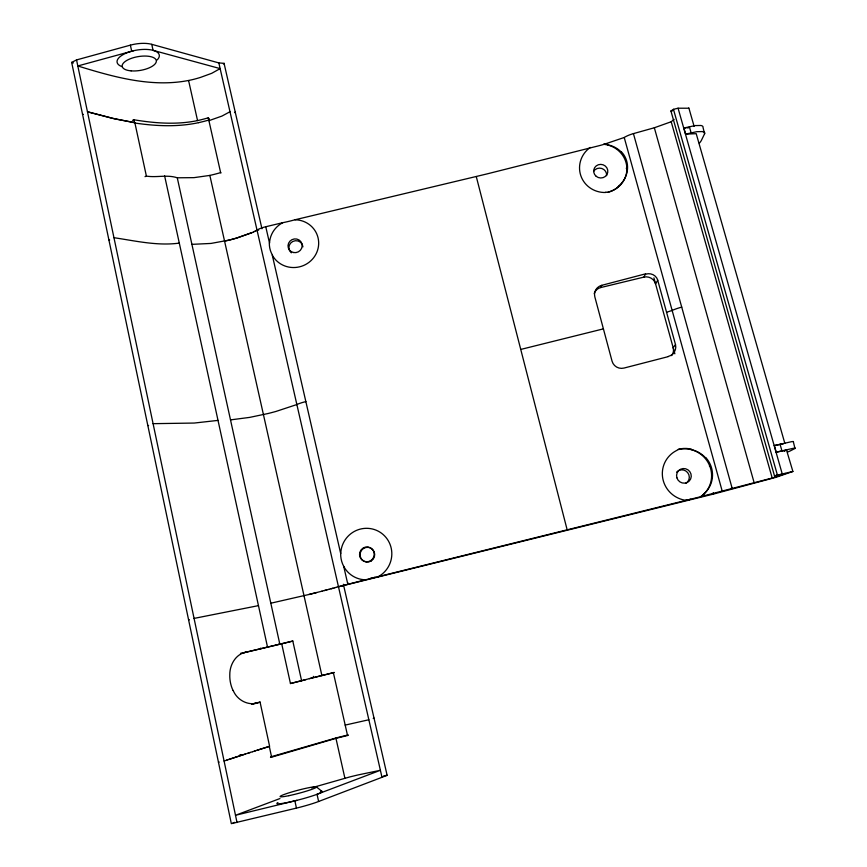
<?xml version="1.0" encoding="UTF-8"?>
<svg xmlns="http://www.w3.org/2000/svg" width="867" height="867" viewBox="0 0 867 867"><rect width="100%" height="100%" fill="white"/><g stroke="black" fill="none" stroke-linecap="round" stroke-linejoin="round"><path stroke-width="1.3" d="M253.652 231.944L257.022 230.113A12.615 3.566 -12.2 0 1 265.757 226.742L282.75 222.689A51.359 15.183 -12.4 0 0 295.04 219.763L487.037 173.909L595.152 146.686A53.429 15.584 -16.4 0 0 604.039 144.334L624.229 137.485A12.756 3.566 -16.7 0 1 633.43 133.616L654.336 127.763L671.199 121.748L674.082 119.408M699.322 143.185A48.975 13.048 -16.7 0 0 701.479 140.205L704.752 133.442A14.696 3.923 -17.1 0 0 702.606 131.567M600.831 287.519L601.72 285.33L645.59 273.831L643.878 277.115L600.831 287.519A9.58 9.309 16.7 0 0 594.198 293.49M688.691 108.223L678.07 108.212L673.453 109.318L670.928 111.009L774.491 475.842L785.48 473.48L772.204 478.031L700.861 496.607L703.766 494.288M645.698 274.178A9.678 9.255 -17.7 0 1 657.76 280.16L655.582 283.91A9.591 9.277 19.6 0 0 643.878 277.115M657.695 280.182L675.501 344.622L673.171 347.667A9.689 9.407 26.2 0 1 671.697 355.633M619.081 186.037L618.019 186.958M229.993 111.724L221.985 116.059L208.914 120.676M626.245 168.252L626.982 167.808M794.963 448.488L795.223 448.337A15.281 0.845 -14.6 0 0 793.522 448.25L776.236 452.184L774.35 445.573L791.636 441.661A15.27 0.91 -14.6 0 1 793.348 441.791L794.963 448.488L790.498 450.786A50.893 2.796 -14.5 0 1 787.724 452M254.985 231.283L256.112 230.676M784.397 451.273L785.036 450.938M786.542 450.146L792.893 471.475L776.095 477.294L713.563 494.038L336.125 587.371M343.375 584.271L387.126 775.347L318.623 801.487A23.431 2.167 -14.9 0 1 296.449 808.109L231.337 823.65L71.658 62.391L76.545 59.921L130.375 45.149A21.393 8.789 -9.5 0 1 151.747 44.325L218.842 62.912L224.065 63.345L261.953 228.769M253.565 231.998L236.81 238.002A65.925 19.291 -11.5 0 1 229.311 240.061L210.995 243.432L191.91 244.353M251.994 232.703L236.724 238.035A66.098 19.345 -11.5 0 1 229.289 240.061L224.586 241.199M232.963 823L234.589 822.36M279.943 798.55L235.499 815.283L294.867 800.837L296.449 808.109M224.087 761.042L227.013 760.066M218.462 762.266L219.199 762.017M226.352 760.283L232.67 758.192M228.66 759.514L235.39 757.292M233.331 757.975L252.871 751.613M235.716 757.194L245.415 754.019M239.725 755.265L241.676 754.637L239.953 755.2M709.423 466.132L710.246 465.861M247.995 753.174L250.314 752.426M252.579 751.7L255.386 750.811M270.493 757.422A54.209 3.034 -14.5 0 0 271.62 757.173L335.962 738.359A68.818 4.075 -14.4 0 1 347.537 735.498A54.209 3.034 -14.5 0 0 348.068 735.194M254.779 750.985L269.301 746.411L271.62 757.173M270.764 756.858L336.179 737.915M256.914 750.313L269.615 746.335L260.057 702.064A53.862 1.095 -14.2 0 1 254.129 703.484L253.868 703.549M311.524 787.843L349.889 776.908A70.736 6.188 -14.7 0 1 357.876 774.979L380.385 770.297L317.029 794.28L318.623 801.487M774.491 475.842L792.893 471.475M338.455 586.688L365.516 579.806A53.721 2.276 -13.7 0 0 378.326 576.642L691.378 499.024A55.867 2.33 -14.3 0 0 700.688 496.693A26.606 25.902 41.5 0 0 709.033 464.354A26.606 25.902 41.5 0 0 678.362 449.561L676.152 450.742A26.877 26.313 31.1 0 0 662.876 479.007A26.877 26.313 31.1 0 0 686.491 500.411M666.571 312.272L672.153 310.44A13.038 2.113 -15.5 0 1 681.733 307.124M209.391 119.884L209.055 119.982A69.967 26.389 -10.7 0 1 198.478 122.691M260.057 702.064C249.62 706.833 237.352 700.742 233.18 690.457M334.64 587.793L336.201 587.349M334.749 587.761L331.053 588.78M133.54 50.741L77.813 65.968C114.78 77.358 154.532 88.64 193.211 79.461A64.754 26.259 -10.3 0 0 200.483 77.412L211.743 73.305L220.142 68.612L153.069 50.34L151.747 44.325M251.733 704.134L253.597 703.625M333.08 588.216L328.972 589.332M668.359 356.608L623.991 368.063A9.754 9.58 10.4 0 1 612.059 361.171L594.816 296.817A9.667 9.429 3.5 0 1 601.72 285.341M329.135 589.289L324.356 590.557M326.892 589.885L321.874 591.196M290.456 683.532L301.597 680.758L292.808 641.06L281.71 643.813L290.456 683.532L292.732 682.936A70.888 1.051 -14.1 0 1 303.114 680.259M322.015 591.164L316.791 592.497A68.948 2.883 -13.6 0 1 308.934 594.491L270.829 603.215M301.597 680.758L305.943 679.641M303.775 680.086L314.201 677.43A39.037 0.564 -14.1 0 1 318.265 676.412M309.432 678.644L311.676 678.07M314.298 677.506L322.47 675.36A75.158 1.116 -14.1 0 1 333.676 672.575L334.239 672.434A53.797 0.759 -14.1 0 1 333.383 672.738A68.276 1.008 -14.1 0 0 321.906 675.588L321.007 675.816M603.399 328.864L520.753 349.434M296.882 800.339L294.997 800.815M318.796 676.271L319.847 676.011M251.929 704.145L253.511 703.755M254.031 703.625L257.716 702.703M241.535 653.252L240.484 653.512L241.394 653.328M242.576 652.992L279.824 644.148L177.269 177.789C167.103 174.419 156.732 177.789 146.393 176.109A50.633 16.278 -10.8 0 0 145.017 176.651M345.185 725.094L368.843 719.762M348.111 734.956L347.71 735.053A75.667 4.487 -14.4 0 0 336.342 737.871M784.873 443.46L696.212 133.681L685.624 134.125L683.89 128.013L695.074 125.585L700.861 125.487A14.685 3.988 -17.2 0 1 703.018 127.384L704.589 133.876M685.624 134.125L696.83 131.686L702.606 131.567M258.474 605.632L194.067 618.409M242.37 653.1L248.135 651.756A65.524 0.867 -13.8 0 0 253.988 650.369L275.294 645.33M281.71 643.813L275.608 645.254M220.966 172.945A50.633 16.278 -10.8 0 0 220.63 172.62A64.082 21.708 -11.1 0 1 209.847 175.416L193.959 177.648L177.269 177.789M198.337 122.724C177.562 127.146 156.017 126.138 135.133 123.071M218.018 420.397L194.219 423.053L153.091 423.67M776.236 452.184L786.759 450.038M774.35 445.573L779.628 444.522M780.289 444.381L783.573 443.731M209.38 119.158A50.308 18.012 -10.3 0 0 208.264 117.804A63.638 24.005 -10.7 0 1 197.557 120.589C176.575 124.956 154.879 123.244 133.908 119.776A50.308 18.012 -10.3 0 0 132.564 120.329M188.605 619.905L189.353 619.764M179.296 243.107C157.458 246.098 135.49 240.885 113.956 237.699M230.514 419.888L249.663 417.395L268.261 413.472A67.388 11.466 -12.6 0 0 275.944 411.446L296.861 404.542A12.886 2.113 -13 0 1 305.888 401.584M683.89 128.013L685.884 127.937M687.206 127.882L688.528 127.828M670.928 111.009L672.326 110.965M257.022 230.113L258.669 230.102M147.823 425.524L148.593 425.534M605.599 192.192L608.049 192.127A25.349 24.298 10.3 0 0 626.808 166.919A25.349 24.298 10.3 0 0 604.039 144.334M108.884 239.877L109.654 240.018M82.517 114.162L83.297 114.379M71.658 62.391L73.381 62.944M316.444 786.911L322.015 791.452M688.832 107.898L694.12 126.365M689.363 126.701L691.107 132.814M780.029 444.175L781.926 450.786M678.07 108.212L782.197 473.783M673.453 109.318L777.385 474.964M671.199 121.748L772.204 478.031M654.336 127.763L754.16 482.789M633.43 133.616L732.171 488.359M731.499 487.406L731.856 488.717M624.229 137.485L722.189 491.069M653.913 277.884L674.862 353.812M713.205 492.759L713.563 494.038M476.265 176.532L567.191 529.954M348.035 583.025L348.328 584.336M265.757 226.742L269.529 243.161A24.677 23.81 -18.2 0 1 282.75 222.689M347.808 584.185L343.711 566.346A26.032 25.837 -58.2 0 1 340.677 553.482L272.271 255.093A24.677 23.81 -18.2 0 0 301.51 266.277A24.677 23.81 -18.2 0 0 318.46 239.953A24.677 23.81 -18.2 0 0 295.04 219.752M218.842 62.912L381.935 777.06M208.264 117.804L220.63 172.62M333.383 672.738L347.537 735.498M188.594 80.566L197.557 120.589M209.847 175.405L321.906 675.599M335.962 738.359L344.882 778.165M313.345 676.368L313.616 677.582A48.769 0.704 -14.1 0 0 312.001 677.994M279.261 643.357L279.477 644.344M164.622 175.893L267.502 647.01M130.375 45.149L131.697 51.207M260.685 648.104L260.826 648.733M146.393 176.109L134.829 122.615L114.932 118.92L87.459 111.778L112.385 118.27L134.548 122.735L133.908 119.776M246.737 651.583L246.846 652.06C236.149 653.404 229.701 664.512 229.798 674.602A22.683 14.631 79.6 0 0 233.071 690.566M76.545 59.921L237.027 822.545M122.171 66.683A21.404 8.713 -9.6 0 1 122.41 55.022A21.404 8.713 -9.6 0 1 150.132 49.744A21.404 8.713 -9.6 0 1 157.046 60.04M224.217 63.367A34.42 13.829 -10.7 0 1 223.415 63.952M235.369 112.038A34.637 12.756 -11 0 1 234.545 112.602M373.222 718.375A37.324 1.897 -14.3 0 1 374.197 718.19M383.713 775.867A37.584 3.392 -14.6 0 1 387.278 775.293M343.82 585.55A36.652 1.506 -13.7 0 1 342.097 586.049M316.704 592.529A69.132 2.894 -13.6 0 1 308.912 594.491M292.84 641.049A57.211 0.748 -13.9 0 1 279.792 644.159M320.508 791.235A23.409 2.059 -14.8 0 1 300.166 799.493A23.409 2.059 -14.8 0 1 277.928 802.549M375.118 577.14A23.864 23.539 -64.2 0 1 370.361 578.322M690.555 499.164A23.756 23.138 41.8 0 1 685.873 500.324M605.61 192.485A25.674 24.926 -14.3 0 1 580.825 175.698A25.674 24.926 -14.3 0 1 590.243 147.433M340.764 553.482A25.826 25.479 -63.9 0 1 379.779 532.045A25.826 25.479 -63.9 0 1 378.326 576.642M365.516 579.806A25.826 25.479 -63.9 0 1 343.711 566.346M675.501 344.622A9.71 9.526 -39.9 0 1 668.316 356.424M272.39 255.028A25.024 23.897 -1.7 0 1 269.334 243.161M593.57 171.406A7.023 6.741 10.3 0 1 606.618 175.665M291.323 252.839A7.077 6.838 -18.3 0 1 292.71 241.492A7.077 6.838 -18.3 0 1 302.941 246.846M676.618 472.082A7.369 7.174 41.8 0 1 687.629 472.569A7.369 7.174 41.8 0 1 685.862 483.353M678.287 449.279A27.029 26.357 19.9 0 1 691.519 449.171M691.411 449.626A27.191 26.433 15.2 0 1 705.825 458.09M706.063 457.884A26.064 25.685 16.1 0 1 703.657 494.157M604.169 143.749A25.869 23.604 -9.1 0 1 607.724 144.215M607.572 144.778A26.01 24.092 -12.3 0 1 621.206 151.996M621.411 151.812A25.056 23.647 -26.6 0 1 618.908 185.852M618.084 187.023A25.761 25.555 -28 0 1 608.081 192.246M131.112 70.866A17.297 6.979 -9.6 0 0 156.342 60.907A17.297 6.979 -9.6 0 0 130.31 58.75A17.297 6.979 -9.6 0 0 131.112 70.866M288.884 795.678A18.89 1.593 -14.8 0 0 316.498 787.052A18.89 1.593 -14.8 0 0 289.296 792.731A18.89 1.593 -14.8 0 0 288.884 795.678M371.293 560.884A7.402 7.304 -64.2 0 0 370.783 548.107A7.402 7.304 -64.2 0 0 360.065 555.053A7.402 7.304 -64.2 0 0 371.293 560.884M676.878 477.782A7.435 7.239 41.6 0 0 689.265 481.012A7.435 7.239 41.6 0 0 685.602 468.765A7.435 7.239 41.6 0 0 676.878 477.782M370.946 560.526A7.445 7.337 -64.1 0 0 370.187 547.695A7.445 7.337 -64.1 0 0 359.545 554.891A7.445 7.337 -64.1 0 0 370.946 560.526M293.49 252.514A7.109 6.86 -18.3 0 0 301.879 243.627A7.109 6.86 -18.3 0 0 289.925 241.178A7.109 6.86 -18.3 0 0 293.49 252.514M596.171 176.304A7.088 6.795 10.3 0 0 607.713 172.5A7.088 6.795 10.3 0 0 598.371 164.741A7.088 6.795 10.3 0 0 596.171 176.304"/></g></svg>
